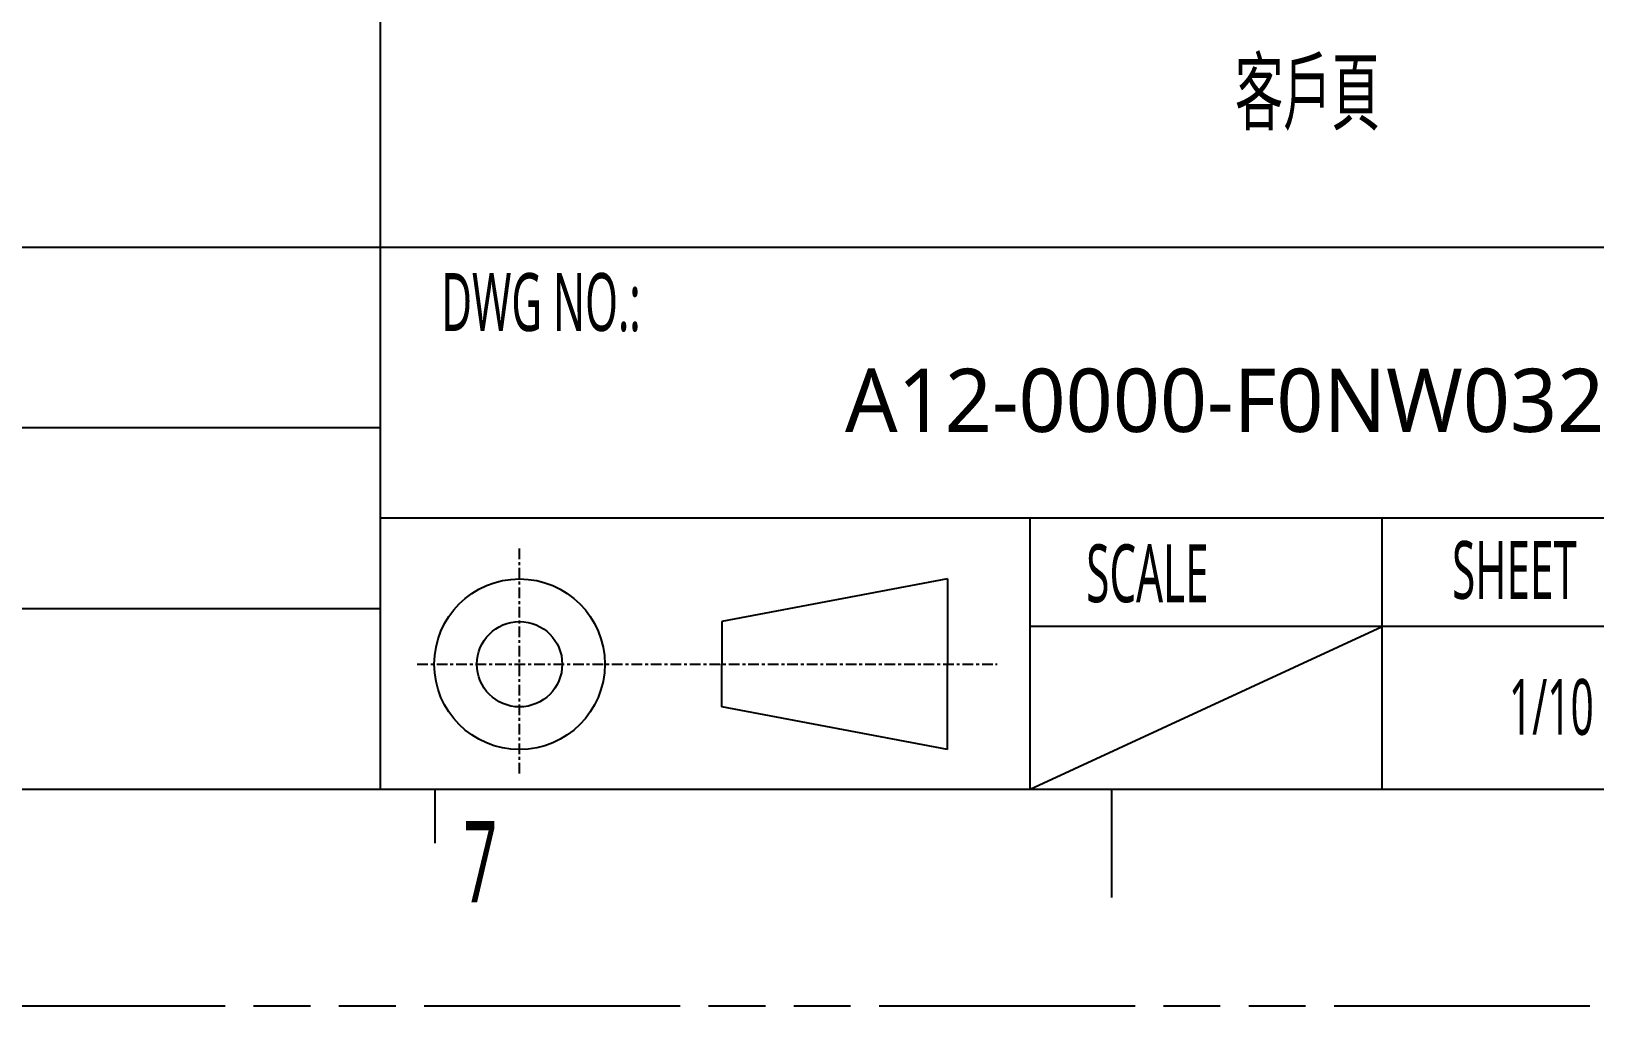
# Model space of a CAD drawing. Header units: millimetres. Extents: x -28 to 350, y 32 to 299.
# Drawn here: x 268.5 to 321.8, y 32 to 65.2 of the extents above; entities that cross this region are included whole.
import ezdxf

# ---------------------------------------------------------------- set-up
doc = ezdxf.new("R2010")
doc.units = ezdxf.units.MM
doc.header["$LTSCALE"] = 19.36
doc.linetypes.add('CENTER', pattern=[0.6, 0.375, -0.075, 0.075, -0.075])
doc.linetypes.add('PHANTOM', pattern=[0.8, 0.45, -0.05, 0.1, -0.05, 0.1, -0.05])
doc.layers.get('0').update_dxf_attribs({"linetype": 'CONTINUOUS'})
doc.layers.add('0PAPERF', color=2, linetype='PHANTOM', plot=False)
doc.layers.add('DIM', color=100, linetype='CONTINUOUS', lineweight=15)
doc.styles.get("Standard").update_dxf_attribs({"font": 'simplex.shx', "width": 0.56})

msp = doc.modelspace()

# ---------------------------------------------------------------- linework, layer by layer
for p, q in [((280.435, 39.398), (280.435, 81.792)), ((-17.242, 39.398), (338.495, 39.398)), ((282.278, 39.398), (282.278, 37.555)), ((305.318, 39.398), (305.318, 35.712))]:
    msp.add_line(p, q)
at = {"color": 0}
for p, q in [((338.495, 57.83), (235.276, 57.83)), ((280.435, 51.686), (212.236, 51.686)), ((338.495, 48.614), (280.435, 48.614)), ((302.553, 39.398), (302.553, 48.614)), ((314.534, 39.398), (314.534, 48.614)), ((299.732, 46.548), (292.052, 45.096)), ((299.732, 46.548), (299.732, 43.645)), ((235.276, 45.542), (280.435, 45.542)), ((292.052, 45.096), (292.052, 43.645)), ((338.495, 44.928), (302.553, 44.928)), ((302.553, 39.398), (314.534, 44.928)), ((292.052, 42.193), (292.052, 43.645)), ((299.732, 40.742), (299.732, 43.645)), ((299.732, 40.742), (292.052, 42.193))]:
    msp.add_line(p, q, dxfattribs=at)
at = {"color": 0, "linetype": 'CENTER', "ltscale": 0.05}
for p, q in [((285.167, 39.927), (285.167, 47.654)), ((281.684, 43.645), (301.424, 43.645))]:
    msp.add_line(p, q, dxfattribs=at)
at = {"color": 0}
for radius in [2.903, 1.452]:
    msp.add_circle((285.167, 43.645), radius, dxfattribs=at)
at = {"layer": '0PAPERF'}
msp.add_line((-27.842, 32.025), (350.11, 32.025), dxfattribs=at)

# ---------------------------------------------------------------- texts
at = {"color": 0}
for s, insert, char_height, width, attachment_point in [('{\\fPMingLiU|b0|i0|c136|p18;\\C256;客戶頁}', (311.987, 62.999), 2.15403, 125.96952, 5), ('{\\fMicrosoft JhengHei|b0|i0|c136|p0;DWG NO.:}', (282.503, 56.954), 1.96878, 15.74521, 1), ('{\\fMicrosoft JhengHei|b0|i0|c136|p18;\\W1;\\C256;A12-0000-F0NW0323A00}', (312.473, 52.61), 2.15403, 36.37632, 5), ('{\\fMicrosoft JhengHei|b0|i0|c136|p0;\\H1.244111x;SCALE} ', (304.459, 47.724), 1.58248, 9.15313, 1), ('{\\fMicrosoft JhengHei|b0|i0|c136|p0;SHEET}', (316.912, 47.839), 1.96878, 7.38044, 1), ('{\\fMicrosoft JhengHei|b0|i0|c136|p0;1/10}', (318.845, 43.142), 1.89897, 10.02505, 1)]:
    msp.add_mtext(s, dxfattribs=dict(at, insert=insert, char_height=char_height, width=width, attachment_point=attachment_point))
at = {"layer": 'DIM', "insert": (283.251, 38.306), "char_height": 2.7648, "width": 1.68329, "attachment_point": 1}
msp.add_mtext('{\\fMicrosoft JhengHei|b0|i0|c136|p0;\\C0;7}', dxfattribs=at)

doc.saveas('drawing.dxf')
